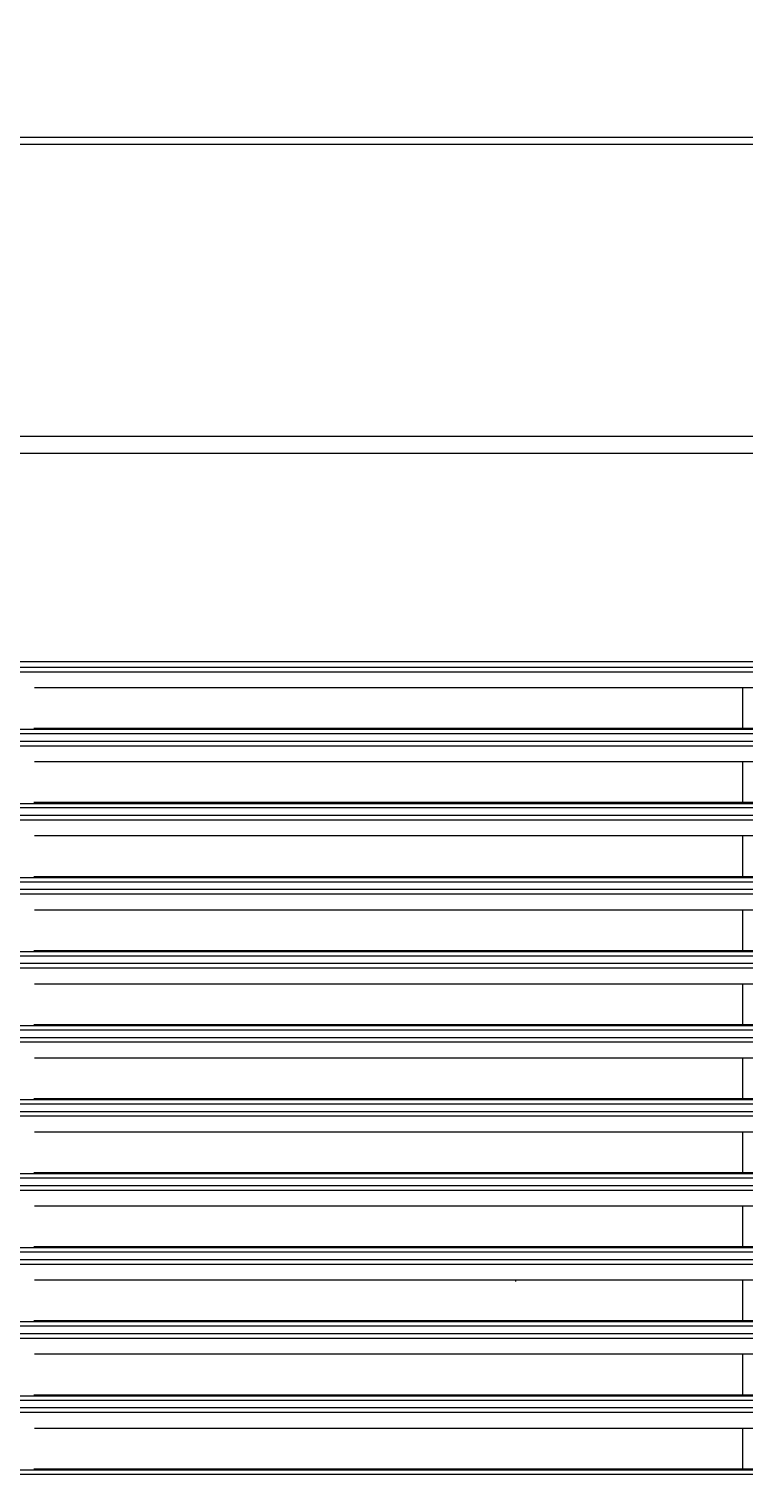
# Model space of a CAD drawing. Header units: millimetres. Extents: x -56261 to 196039, y 9480 to 100001.
# Drawn here: x 33717.1 to 33773.5, y 95795.2 to 95909.5 of the extents above; entities that cross this region are included whole.
import ezdxf

# ---------------------------------------------------------------- set-up
doc = ezdxf.new("R2010")
doc.units = ezdxf.units.MM
doc.set_wipeout_variables(frame=1)
doc.layers.add('SS-AIRCON', color=5, linetype='Continuous')
doc.layers.add('SS-TEXT', color=7, linetype='Continuous')

# ---------------------------------------------------------------- blocks, each defined once
blk = doc.blocks.new('I48T')
at = {"layer": 'SS-AIRCON', "color": 0, "linetype": 'Continuous'}
for p, q in [((599.9006, -86.18208), (-599.9007, -86.18208)), ((578.5326, -86.68017), (-578.5326, -86.68017)), ((-42.301, -86.79772), (-125.7009, -86.79772)), ((-124.15, -86.79772), (-124.15, -91.46102)), ((-125.7485, -91.46102), (-42.3486, -91.46102)), ((580.0736, -93.32954), (-580.0737, -93.32954)), ((-599.9007, -93.81793), (599.9006, -93.81793)), ((599.9006, -94.73208), (-599.9007, -94.73208)), ((578.5326, -95.23017), (-578.5326, -95.23017)), ((-42.301, -95.34772), (-125.7009, -95.34772)), ((-124.15, -95.34772), (-124.15, -100.01102)), ((-125.7485, -100.01102), (-42.3486, -100.01102)), ((580.0736, -101.87954), (-580.0737, -101.87954)), ((-599.9007, -102.36793), (599.9006, -102.36793)), ((599.9006, -103.28208), (-599.9007, -103.28208)), ((578.5326, -103.78017), (-578.5326, -103.78017)), ((-42.301, -103.89772), (-125.7009, -103.89772)), ((-124.15, -103.89772), (-124.15, -108.56102)), ((-125.7485, -108.56102), (-42.3486, -108.56102)), ((-97.9385, -108.43164), (-97.9385, -108.56102)), ((580.0736, -110.42954), (-580.0737, -110.42954)), ((-599.9007, -110.91793), (599.9006, -110.91793)), ((599.9006, -111.83208), (-599.9007, -111.83208)), ((578.5326, -112.33017), (-578.5326, -112.33017)), ((-42.301, -112.44772), (-125.7009, -112.44772)), ((-124.15, -112.44772), (-124.15, -117.11102)), ((-125.7485, -117.11102), (-42.3486, -117.11102)), ((-599.9007, -119.46793), (599.9006, -119.46793)), ((599.9006, -120.38208), (-599.9007, -120.38208)), ((580.0736, -118.97954), (-580.0737, -118.97954)), ((578.5326, -120.88017), (-578.5326, -120.88017)), ((-42.301, -120.99772), (-125.7009, -120.99772)), ((-124.15, -120.99772), (-124.15, -125.66102)), ((-125.7485, -125.66102), (-42.3486, -125.66102)), ((-599.9007, -128.01793), (599.9006, -128.01793)), ((580.0736, -127.52954), (-580.0737, -127.52954)), ((599.9006, -128.93208), (-599.9007, -128.93208)), ((578.5326, -129.43017), (-578.5326, -129.43017)), ((-42.301, -129.54772), (-125.7009, -129.54772)), ((-124.15, -129.54772), (-124.15, -134.21102)), ((-125.7485, -134.21102), (-42.3486, -134.21102)), ((-599.9007, -136.56793), (599.9006, -136.56793)), ((580.0736, -136.07954), (-580.0736, -136.07954)), ((599.9006, -137.48208), (-599.9007, -137.48208)), ((578.5326, -137.98017), (-578.5326, -137.98017)), ((-42.301, -138.09772), (-125.7009, -138.09772)), ((-124.15, -138.09772), (-124.15, -142.76102)), ((-125.7485, -142.76102), (-42.3486, -142.76102)), ((-599.9007, -145.11793), (599.9006, -145.11793)), ((580.0736, -144.62954), (-580.0736, -144.62954)), ((599.9006, -146.03208), (-599.9007, -146.03208)), ((578.5326, -146.53017), (-578.5326, -146.53017)), ((-42.301, -146.64772), (-125.7009, -146.64772)), ((-124.15, -146.64772), (-124.15, -151.31102)), ((-125.7485, -151.31102), (-42.3486, -151.31102)), ((-599.9007, -153.66793), (599.9006, -153.66793)), ((580.0736, -153.17954), (-580.0736, -153.17954)), ((599.9006, -154.58208), (-599.9007, -154.58208)), ((578.5326, -155.08017), (-578.5326, -155.08017)), ((-42.301, -155.19772), (-125.7009, -155.19772)), ((-124.15, -155.19772), (-124.15, -159.86102)), ((-125.7485, -159.86102), (-42.3486, -159.86102)), ((-599.9007, -162.21793), (599.9006, -162.21793)), ((580.0736, -161.72954), (-580.0736, -161.72954)), ((599.9006, -163.13208), (-599.9007, -163.13208)), ((578.5326, -163.63017), (-578.5326, -163.63017)), ((-42.301, -163.74772), (-125.7009, -163.74772)), ((-124.15, -163.74772), (-124.15, -168.41102)), ((-125.7485, -168.41102), (-42.3486, -168.41102)), ((580.0736, -170.27954), (-580.0736, -170.27954)), ((-599.9007, -170.76793), (599.9006, -170.76793)), ((599.9006, -171.68208), (-599.9007, -171.68208)), ((578.5326, -172.18017), (-578.5326, -172.18017)), ((-42.301, -172.29772), (-125.7009, -172.29772)), ((-124.15, -172.29772), (-124.15, -176.96102)), ((-125.7485, -176.96102), (-42.3486, -176.96102)), ((580.0736, -178.82954), (-580.0736, -178.82954)), ((637.5, -180.00001), (-637.5, -180.00001)), ((-599.9007, -179.31793), (599.9006, -179.31793)), ((-637.5, -204.00742), (637.5, -204.00742)), ((-655, -240.5), (655, -240.5))]:
    blk.add_line(p, q, dxfattribs=at)
for points in [[(-655.0001, -205.97814), (-436.6672, -205.97818), (-218.3336, -205.97818), (-0.0001, -205.97814)], [(-0.0001, -239.75864), (-218.3334, -239.75869), (-436.6667, -239.75869), (-655.0001, -239.75864)]]:
    blk.add_open_spline(points, degree=3, dxfattribs=at)
blk = doc.blocks.new('A$C43DE16F2')
blk.add_wipeout([(0, 14550), (0, 0), (29100, 0), (29100, 14550)]).dxf.layer = 'SS-TEXT'
at = {"layer": 'SS-TEXT', "linetype": 'Continuous', "xscale": 1.577261091527505, "yscale": 1.577261091527505, "zscale": 1.577261091527505, "rotation": 180}
blk.add_blockref('I48T', (11081.92, 7128.46), dxfattribs=at)

msp = doc.modelspace()

# ---------------------------------------------------------------- block references
at = {"layer": 'SS-TEXT', "xscale": 0.4331186193392458, "yscale": 0.4331186193392458, "zscale": 0.4331186193392458}
msp.add_blockref('A$C43DE16F2', (28888.86, 92649.19), dxfattribs=at)

doc.saveas('drawing.dxf')
